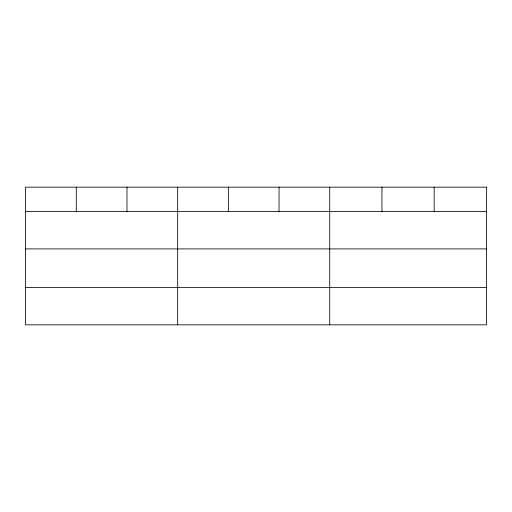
<?xml version="1.0" encoding="UTF-8"?>
<svg xmlns="http://www.w3.org/2000/svg" width="512" height="512" viewBox="0 0 512 512"><rect width="100%" height="100%" fill="white"/><g stroke="black" fill="none" stroke-linecap="round" stroke-linejoin="round"><path stroke-width="0.77" d="M25.6 211.514L486.4 211.514M25.6 248.909L486.4 248.909M25.6 287.437L486.4 287.437M434.176 187.168L434.176 211.514M381.952 187.168L381.952 211.514M329.728 187.168L329.728 324.832M279.04 187.168L279.04 211.514M228.352 187.168L228.352 211.514M177.664 187.168L177.664 324.832M126.976 187.168L126.976 211.514M76.288 187.168L76.288 211.514M486.4 187.168L25.6 187.168L25.6 324.832L486.4 324.832L486.4 187.168"/></g></svg>
